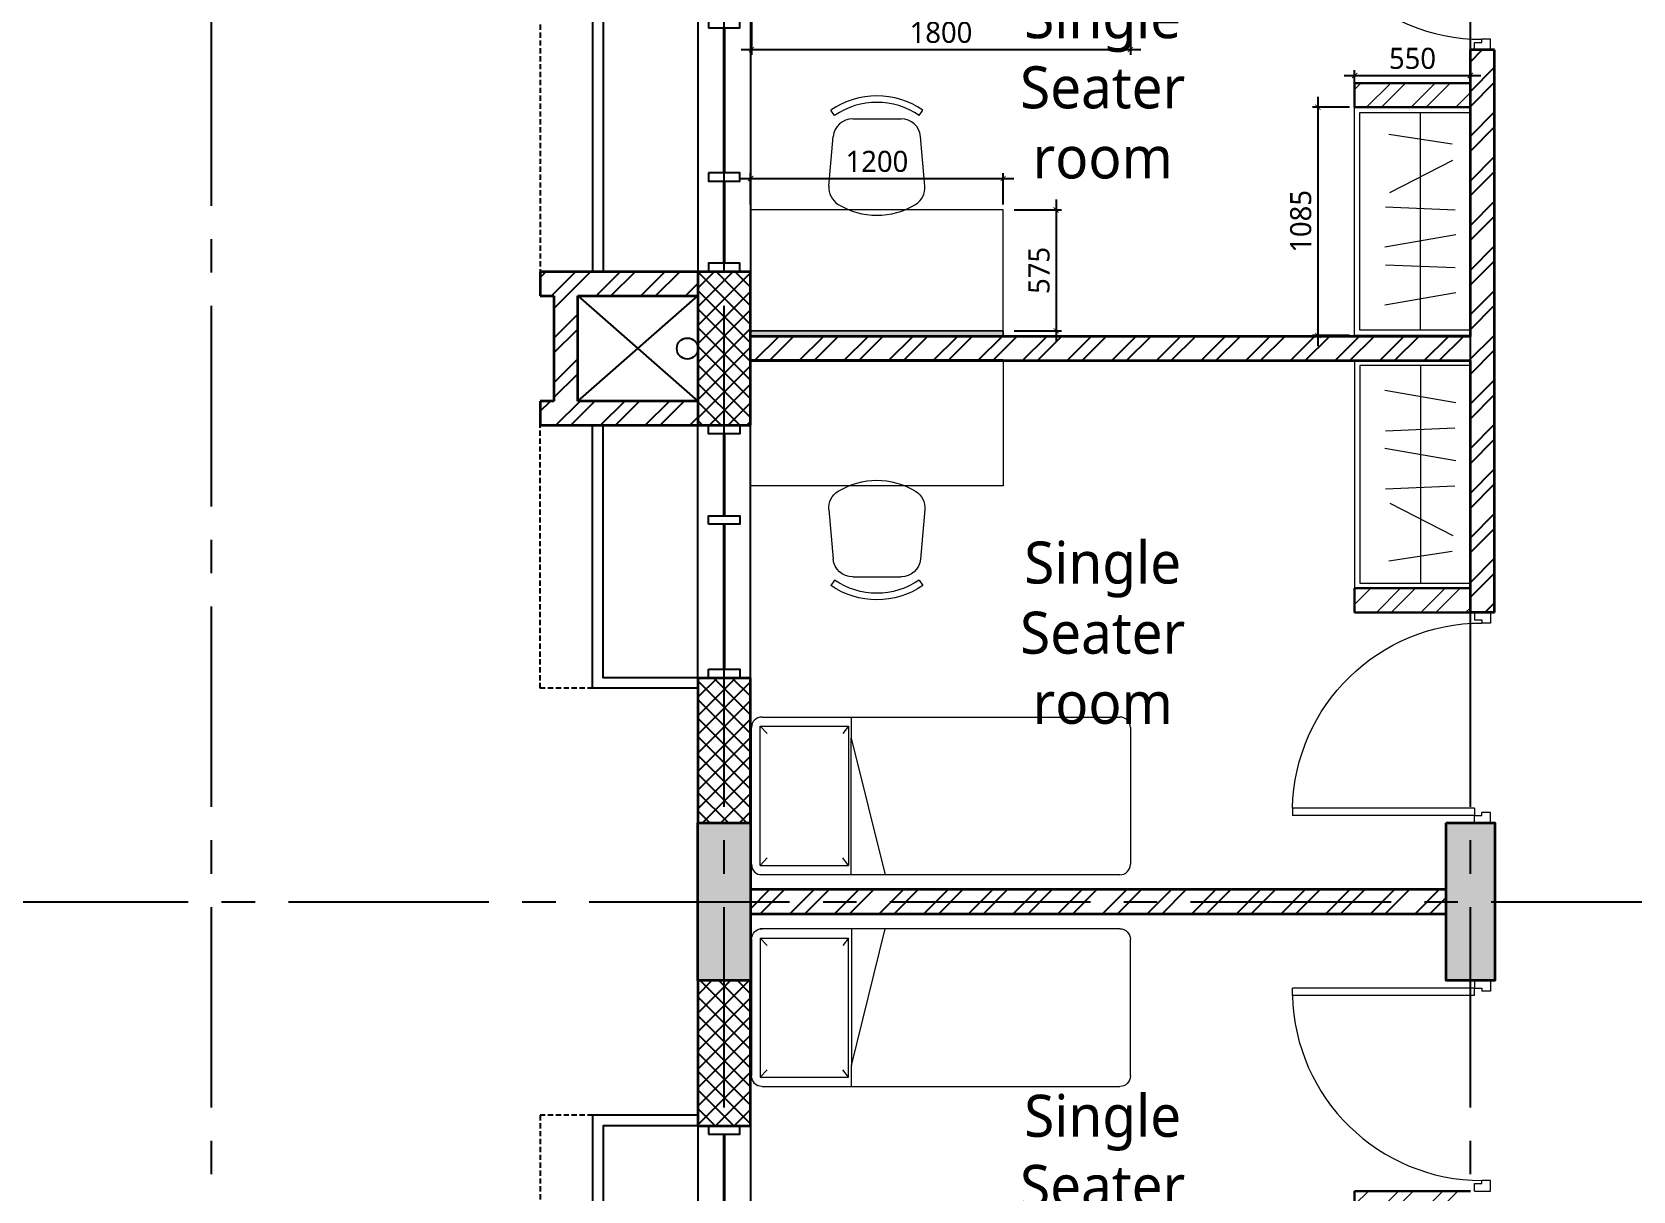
# Model space of a CAD drawing. Header units: millimetres. Extents: x -1107453 to -240403, y -265431 to 143409.
# Drawn here: x -299779 to -292172, y 110728 to 116237 of the extents above; entities that cross this region are included whole.
import ezdxf

# ---------------------------------------------------------------- set-up
doc = ezdxf.new("R2010")
doc.units = ezdxf.units.MM
doc.header["$MEASUREMENT"] = 0
doc.linetypes.add('CENTER2', pattern=[28.575, 19.05, -3.175, 3.175, -3.175])
doc.linetypes.add('HIDDEN', pattern=[0.375, 0.25, -0.125])
for name, color, linetype in [('A-Anno-Grid Lines', 154, 'Continuous'), ('A-Wall Patt', 8, 'Continuous'), ('A-Window', 4, 'Continuous'), ('S-Conc Patt', 9, 'Continuous')]:
    doc.layers.add(name, color=color, linetype=linetype)
for name, color, linetype, lineweight in [('A-Detail Lines', 8, 'Continuous', 25), ('A-Door', 4, 'Continuous', 9), ('A-Wall Sec', 1, 'Continuous', 30), ('column hatch', 12, 'Continuous', 5), ('S-Concrete', 40, 'Continuous', 30), ('S-Reflected Beam', 60, 'Continuous', 25), ('text', 7, 'Continuous', 9), ('Wall HATCH', 8, 'Continuous', 15)]:
    doc.layers.add(name, color=color, linetype=linetype, lineweight=lineweight)
doc.layers.add('frntr', color=32, linetype='Continuous', lineweight=15, true_color=0xbd5e00)
doc.layers.add('I-Furniture', color=7, linetype='Continuous', lineweight=15, true_color=0xc76300)
doc.layers.get('S-Reflected Beam').off()
doc.styles.get("Standard").update_dxf_attribs({"font": 'trebuc.ttf'})
doc.dimstyles.new('IIITD_WD_M @ 100', dxfattribs={"dimscale": 100, "dimtxt": 1, "dimasz": 0.25, "dimexe": 0.25, "dimexo": 0.25, "dimgap": 0.3, "dimtad": 1, "dimdec": 0, "dimrnd": 2.5, "dimzin": 0, "dimdsep": 46, "dimtxsty": 'Standard', "dimblk": 'ARCHTICK', "dimcen": 0.2, "dimdle": 0.5, "dimclrd": 8, "dimclre": 254, "dimadec": 0, "dimazin": 0, "dimtfac": 1, "dimtdec": 0, "dimtofl": 0, "dimtmove": 0, "dimatfit": 0, "dimfxl": 100, "dimtolj": 1, "dimtzin": 0, "dimlwd": -1, "dimlwe": -1, "dimarcsym": 0})

# ---------------------------------------------------------------- blocks, each defined once
blk = doc.blocks.new('ABL_Door_S - 1000 x 2100-11-3 Second Floor Lvl')
at = {"layer": 'A-Door', "color": 5}
for p, q in [((-500, 37.5), (-450, 37.5)), ((-500, -37.5), (-500, 37.5)), ((-450, 37.5), (-450, -2.5)), ((450, 37.5), (450, -2.5)), ((500, 37.5), (450, 37.5)), ((500, -37.5), (500, 37.5)), ((-500, -37.5), (-465, -37.5)), ((-465, -2.5), (-450, -2.5)), ((-465, -37.5), (-465, -2.5)), ((-430, -37.5), (-465, -37.5)), ((465, -2.5), (450, -2.5)), ((465, -37.5), (465, -2.5)), ((500, -37.5), (465, -37.5))]:
    blk.add_line(p, q, dxfattribs=at)
at = {"layer": 'A-Door', "color": 5, "lineweight": 18}
for p, q in [((-465, -37.5), (-465, -902.5)), ((-430, -37.5), (-430, -902.5)), ((-430, -902.5), (-465, -902.5))]:
    blk.add_line(p, q, dxfattribs=at)
at = {"layer": 'A-Door'}
blk.add_arc((-450.4, -2.3), 900.4, 271.2981, 359.98939, dxfattribs=at)
blk = doc.blocks.new('W 1200')
at = {"layer": 'A-Window', "linetype": 'HIDDEN', "ltscale": 100}
for p, q in [((552587.8, 7900.3), (552587.8, 9150.3)), ((552837.8, 7900.3), (552587.8, 7900.3))]:
    blk.add_line(p, q, dxfattribs=at)
at = {"layer": 'A-Window', "color": 2, "lineweight": 40}
for p, q in [((553462.8, 8720.3), (553462.8, 9110.3)), ((553462.8, 7990.3), (553462.8, 8680.3))]:
    blk.add_line(p, q, dxfattribs=at)
at = {"layer": 'A-Window', "color": 5}
for points in [[(553337.8, 7900.3), (552837.8, 7900.3), (552837.8, 9150.3)], [(553337.8, 7950.3), (552887.8, 7950.3), (552887.8, 9150.3)]]:
    blk.add_lwpolyline(points, dxfattribs=at)
at = {"layer": 'A-Window'}
for points in [[(553337.8, 7950.3), (553337.8, 9150.3)], [(553587.8, 7950.3), (553587.8, 9150.3)], [(553387.8, 8680.3), (553387.8, 8720.3), (553537.8, 8720.3), (553537.8, 8680.3), (553387.8, 8680.3)]]:
    blk.add_lwpolyline(points, dxfattribs=at)
for points in [[(553387.8, 9150.3), (553537.8, 9150.3), (553537.8, 9110.3), (553387.8, 9110.3)], [(553387.8, 7990.3), (553537.8, 7990.3), (553537.8, 7950.3), (553387.8, 7950.3)]]:
    blk.add_lwpolyline(points, close=True, dxfattribs=at)
blk = doc.blocks.new('Cols Hostel')
at = {"layer": 'S-Conc Patt'}
h = blk.add_hatch(color=256, dxfattribs=at)
h.paths.add_polyline_path([(626561.7, 5667.7), (626811.7, 5667.7), (626811.7, 5217.7), (626561.7, 5217.7)])
h.paths.add_polyline_path([(626261.7, 5667.7), (626511.7, 5667.7), (626511.7, 5217.7), (626261.7, 5217.7)])
h.paths.add_polyline_path([(610501.4, 6260.5), (610751.4, 6260.5), (610751.4, 5810.5), (610501.4, 5810.5)])
h.paths.add_polyline_path([(633754.6, -13558.9), (633802.3, -13804.3), (633350.7, -13892.1), (633303, -13646.7)])
h.paths.add_polyline_path([(608436.4, -13974.7), (608436.4, -14224.7), (607987.1, -14224.7), (607987.1, -13974.7)])
h.paths.add_polyline_path([(639101.5, 2747.2), (639346.9, 2794.9), (639490, 2058.7), (639244.6, 2011)])
h.paths.add_polyline_path([(640105.1, -2416.2), (640350.5, -2368.5), (640493.6, -3104.7), (640248.2, -3152.4)])
h.paths.add_polyline_path([(631447.2, -4099.1), (631692.6, -4051.4), (631835.7, -4787.6), (631590.3, -4835.3)])
h.paths.add_polyline_path([(630443.5, 1064.3), (630688.9, 1112), (630832, 375.7), (630586.6, 328)])
h.paths.add_polyline_path([(608186.4, 6255.3), (608436.4, 6255.3), (608436.4, 5505.3), (608186.4, 5505.3)])
h.paths.add_polyline_path([(608186.4, 995.3), (608436.4, 995.3), (608436.4, 245.3), (608186.4, 245.3)])
h.paths.add_polyline_path([(608186.4, -4264.7), (608436.4, -4264.7), (608436.4, -5014.7), (608186.4, -5014.7)])
h.paths.add_polyline_path([(599366.4, -4264.7), (599616.4, -4264.7), (599616.4, -5014.7), (599366.4, -5014.7)])
h.paths.add_polyline_path([(599366.4, 995.3), (599616.4, 995.3), (599616.4, 245.3), (599366.4, 245.3)])
h.paths.add_polyline_path([(626561.4, 11102.8), (626811.4, 11102.8), (626811.4, 10352.8), (626561.4, 10352.8)])
h.paths.add_polyline_path([(626561.4, 17050.8), (626811.4, 17050.8), (626811.4, 16300.8), (626561.4, 16300.8)])
h.paths.add_polyline_path([(626561.4, 13870.8), (626811.4, 13870.8), (626811.4, 13120.8), (626561.4, 13120.8)])
h.paths.add_polyline_path([(610451.4, 11170.3), (610201.4, 11170.3), (610201.4, 10420.3), (610451.4, 10420.3)])
h.paths.add_polyline_path([(610451.4, 16300.8), (610201.4, 16300.8), (610201.4, 17050.8), (610451.4, 17050.8)])
h.paths.add_polyline_path([(610451.4, 13120.8), (610201.4, 13120.8), (610201.4, 13870.8), (610451.4, 13870.8)])
h.paths.add_polyline_path([(598411.4, 9225.3), (598661.4, 9225.3), (598661.4, 8475.3), (598411.4, 8475.3)])
h.paths.add_polyline_path([(603651.4, 16800.8), (603651.4, 17050.8), (602901.4, 17050.8), (602901.4, 16800.8)])
h.paths.add_polyline_path([(602901.4, 14630.4), (603151.4, 14630.4), (603151.4, 13880.4), (602901.4, 13880.4)])
h.paths.add_polyline_path([(596931.4, 9225.3), (597181.4, 9225.3), (597181.4, 8475.3), (596931.4, 8475.3)])
h.paths.add_polyline_path([(596931.4, 11170.3), (597181.4, 11170.3), (597181.4, 10420.3), (596931.4, 10420.3)])
h.paths.add_polyline_path([(602901.4, 11170.3), (603151.4, 11170.3), (603151.4, 10420.3), (602901.4, 10420.3)])
h.paths.add_polyline_path([(608436.4, 11170.3), (608186.4, 11170.3), (608186.4, 10420.3), (608436.4, 10420.3)])
h.paths.add_polyline_path([(604651.4, 11170.3), (604881.4, 11170.3), (604881.4, 10420.3), (604651.4, 10420.3)])
h.paths.add_polyline_path([(639550.5, 13200), (639795.9, 13247.7), (639939, 12511.5), (639693.6, 12463.8)])
h.paths.add_polyline_path([(634799.5, 10295.1), (634847.2, 10049.7), (634108.7, 9906.2), (634061, 10151.6)])
h.paths.add_polyline_path([(637666.4, -8396.4), (637892.2, -8352.5), (637979.9, -8804), (637754.2, -8847.9)])
h.paths.add_polyline_path([(636132.6, -13079.8), (636180.3, -13325.2), (635591.3, -13439.7), (635543.6, -13194.3)])
h.paths.add_polyline_path([(603151.4, 9225.3), (603151.4, 8995.3), (602401.4, 8995.3), (602401.4, 9225.3)])
h.paths.add_polyline_path([(642512.5, -9792.3), (642556.4, -10018.1), (642109.7, -10104.9), (642065.9, -9879.2)])
h.paths.add_polyline_path([(638555.9, -10561.4), (638599.7, -10787.2), (638148.2, -10875), (638104.3, -10649.2)])
h.paths.add_polyline_path([(642095.9, -7652.5), (642139.7, -7878.3), (641688.2, -7966.1), (641644.3, -7740.3)])
h.paths.add_polyline_path([(640153.2, -10026.7), (640378.9, -9982.8), (640464.8, -10424.6), (640239, -10468.4)])
h.paths.add_polyline_path([(640117.9, -8037), (640161.8, -8262.8), (639710.2, -8350.6), (639666.3, -8124.8)])
h.paths.add_polyline_path([(603151.4, -11964.7), (603151.4, -12194.7), (602701.4, -12194.7), (602701.4, -11964.7)])
h.paths.add_polyline_path([(603151.4, -10129.7), (602921.4, -10129.7), (602921.4, -9669.7), (603151.4, -9669.7)])
h.paths.add_polyline_path([(599111.4, -11964.7), (599111.4, -12194.7), (598661.4, -12194.7), (598661.4, -11964.7)])
h.paths.add_polyline_path([(599112.1, -9784.7), (599112.1, -10014.7), (598661.4, -10014.7), (598661.4, -9784.7)])
h.paths.add_polyline_path([(600791.4, -11734.7), (601021.4, -11734.7), (601021.4, -12194.7), (600791.4, -12194.7)])
h.paths.add_polyline_path([(601136.4, -9784.7), (601136.4, -10014.7), (600676.4, -10014.7), (600676.4, -9784.7)])
h.paths.add_polyline_path([(634936.9, -3420.8), (635162.6, -3376.9), (635305.7, -4113.1), (635080, -4157)])
h.paths.add_polyline_path([(635631.4, 2072.7), (635857.2, 2116.6), (636000.3, 1380.3), (635774.5, 1336.5)])
h.paths.add_polyline_path([(634717.4, 6774.8), (634673.5, 7000.6), (635409.8, 7143.7), (635453.6, 6917.9)])
h.paths.add_polyline_path([(631991.7, 11730.8), (632217.5, 11774.7), (632360.6, 11038.4), (632134.8, 10994.6)])
h.paths.add_polyline_path([(604651.4, 6255.3), (604881.4, 6255.3), (604881.4, 5505.3), (604651.4, 5505.3)])
h.paths.add_polyline_path([(639083, -12506.4), (639130.8, -12751.9), (638541.1, -12866.5), (638493.4, -12621)])
h.paths.add_polyline_path([(603152.1, -13974.7), (603152.1, -14224.7), (602552.1, -14224.7), (602552.1, -13974.7)])
h.paths.add_polyline_path([(638468.6, 11008.2), (638714, 11055.9), (638856.8, 10319.8), (638611.4, 10272.1)])
h.paths.add_polyline_path([(606267.8, -9784.7), (606267.8, -10034.7), (605667.8, -10034.7), (605667.8, -9784.7)])
h.paths.add_polyline_path([(599161.4, 5765.3), (599161.4, 6015.3), (598411.4, 6015.3), (598411.4, 5765.3)])
h.paths.add_polyline_path([(642896, -11765.3), (642943.7, -12010.7), (642502.6, -12096.4), (642454.9, -11851)])
h.paths.add_polyline_path([(606267.1, -13974.7), (606267.1, -14224.7), (605667.1, -14224.7), (605667.1, -13974.7)])
h.paths.add_polyline_path([(599112.8, -13974.7), (599112.8, -14224.7), (598662.1, -14224.7), (598662.1, -13974.7)])
h.paths.add_polyline_path([(626262.1, 11910.8), (626512.1, 11910.8), (626512.2, 11160.8), (626262.2, 11160.8)])
h.paths.add_polyline_path([(626261.4, 17050.8), (626511.4, 17050.8), (626511.4, 16300.8), (626261.4, 16300.8)])
h.paths.add_polyline_path([(610751.4, 16300.8), (610501.4, 16300.8), (610501.4, 17050.8), (610751.4, 17050.8)])
h.paths.add_polyline_path([(610501.4, 8730.8), (610751.4, 8730.8), (610751.4, 7980.8), (610501.4, 7980.8)])
h.paths.add_polyline_path([(626511.4, 7980.8), (626261.4, 7980.8), (626261.4, 8730.8), (626511.4, 8730.8)])
h.paths.add_polyline_path([(621251.4, 11235.8), (621021.4, 11235.8), (621021.4, 11835.8), (621251.4, 11835.8)])
h.paths.add_polyline_path([(610501.4, 11910.8), (610751.4, 11910.8), (610751.4, 11160.8), (610501.4, 11160.8)])
h.paths.add_polyline_path([(615991.4, 11235.8), (615761.4, 11235.8), (615761.4, 11835.8), (615991.4, 11835.8)])
h.paths.add_polyline_path([(635329.3, -8947.3), (635377, -9192.7), (634788, -9307.2), (634740.3, -9061.8)])
h.paths.add_polyline_path([(633933.2, 1742.6), (634159, 1786.5), (634302.1, 1050.2), (634076.3, 1006.4)])
h.paths.add_polyline_path([(604651.4, 995.3), (604881.4, 995.3), (604881.4, 245.3), (604651.4, 245.3)])
h.paths.add_polyline_path([(604651.4, -4264.7), (604881.4, -4264.7), (604881.4, -5014.7), (604651.4, -5014.7)])
h.paths.add_polyline_path([(626261.4, 13870.8), (626511.4, 13870.8), (626511.4, 13120.8), (626261.4, 13120.8)])
h.paths.add_polyline_path([(621021.4, 13795.8), (621251.4, 13795.8), (621251.4, 13195.8), (621021.4, 13195.8)])
h.paths.add_polyline_path([(615761.4, 13795.8), (615991.4, 13795.8), (615991.4, 13195.8), (615761.4, 13195.8)])
h.paths.add_polyline_path([(610751.4, 13120.8), (610501.4, 13120.8), (610501.4, 13870.8), (610751.4, 13870.8)])
h.paths.add_polyline_path([(633692.1, 12061.3), (633937.5, 12109), (634080.6, 11372.8), (633835.2, 11325.1)])
h.paths.add_polyline_path([(628502, 11052.4), (628747.4, 11100.1), (628890.5, 10363.9), (628645.1, 10316.2)])
h.paths.add_polyline_path([(596931.4, 14630.4), (597181.4, 14630.4), (597181.4, 13880.4), (596931.4, 13880.4)])
h.paths.add_polyline_path([(639921.6, 11290.8), (640167, 11338.5), (640309.8, 10602.4), (640064.4, 10554.7)])
h.paths.add_polyline_path([(638889.6, 16600), (639135, 16647.7), (639278.3, 15911.5), (639032.9, 15863.8)])
h.paths.add_polyline_path([(633031.9, 15457.7), (633277.3, 15505.4), (633420.6, 14769.1), (633175.2, 14721.4)])
h.paths.add_polyline_path([(632948.2, -9410.1), (632995.9, -9655.6), (632544.3, -9743.3), (632496.6, -9497.9)])
h.paths.add_polyline_path([(636635.1, -3090.7), (636860.9, -3046.8), (637004, -3783), (636778.2, -3826.9)])
h.paths.add_polyline_path([(639326.3, 7905), (639374, 7659.6), (638637.8, 7516.5), (638590.1, 7761.9)])
h.paths.add_polyline_path([(632929.6, 6905.9), (633155.3, 6949.8), (633298.4, 6213.6), (633072.7, 6169.7)])
h.paths.add_polyline_path([(629439.9, 6227.6), (629685.3, 6275.3), (629828.4, 5539.1), (629583, 5491.4)])
h.paths.add_polyline_path([(620836.4, 16800.8), (620836.4, 17050.8), (621436.4, 17050.8), (621436.4, 16800.8)])
h.paths.add_polyline_path([(615576.4, 16800.8), (615576.4, 17050.8), (616176.4, 17050.8), (616176.4, 16800.8)])
h.paths.add_polyline_path([(620836.4, 7980.8), (620836.4, 8230.8), (621436.4, 8230.8), (621436.4, 7980.8)])
h.paths.add_polyline_path([(615576.4, 7980.8), (615576.4, 8230.8), (616176.4, 8230.8), (616176.4, 7980.8)])
h.paths.add_polyline_path([(602401.4, 5785.3), (602401.4, 6015.3), (603151.4, 6015.3), (603151.4, 5785.3)])
h.paths.add_polyline_path([(602922.1, 995.3), (603152.1, 995.3), (603152.1, 245.3), (602922.1, 245.3)])
h.paths.add_polyline_path([(608436.4, -9784.7), (608436.4, -10034.7), (607987.1, -10034.7), (607987.1, -9784.7)])
h.paths.add_polyline_path([(602921.4, -4264.7), (603151.4, -4264.7), (603151.4, -5014.7), (602921.4, -5014.7)])
h.paths.add_polyline_path([(632224.6, 16800.8), (632224.6, 17050.8), (632974.6, 17050.8), (632974.6, 16800.8)])
at = {"layer": 'S-Concrete', "lineweight": 35}
blk.add_lwpolyline([(599366.4, 995.3), (599616.4, 995.3), (599616.4, 245.3), (599366.4, 245.3)], close=True, dxfattribs=at)
blk.add_lwpolyline([(602922.1, 995.3), (603152.1, 995.3), (603152.1, 245.3), (602922.1, 245.3), (602922.1, 995.3)], dxfattribs=at)
blk = doc.blocks.new('A$C0E3E786B')
at = {"layer": 'I-Furniture', "ltscale": 0.1}
for p, q in [((-1905.3, 916.1), (-205.3, 916.1)), ((-1480.9, 916.1), (-1480.9, 816.1)), ((-1955.3, 215.9), (-1955.3, 866.1)), ((-1914.7, 872.2), (-1880.9, 837.4)), ((-1914.7, 872.2), (-1494.7, 872.2)), ((-1914.7, 210.9), (-1914.7, 872.2)), ((-1494.7, 872.2), (-1520.9, 837.4)), ((-1494.7, 872.2), (-1494.7, 210.9)), ((-155.3, 866.1), (-155.3, 215.9)), ((-1480.9, 165.9), (-1480.9, 816.1)), ((-1480.9, 816.1), (-1320.3, 165.9)), ((-1914.7, 210.9), (-1880.9, 246.1)), ((-1494.7, 210.9), (-1520.9, 246.1)), ((-1914.7, 210.9), (-1494.7, 210.9)), ((-1914.7, 165.9), (-1914.7, 166.8)), ((-205.3, 165.9), (-1914.7, 165.9))]:
    blk.add_line(p, q, dxfattribs=at)
for centre, start, end in [((-1905.3, 866.1), 90, 180), ((-205.3, 866.1), 0, 90), ((-1905.3, 215.9), 180, 270), ((-205.3, 215.9), 270, 0)]:
    blk.add_arc(centre, 50, start, end, dxfattribs=at)
blk = doc.blocks.new('A$C30AF02BA')
at = {"layer": 'I-Furniture', "color": 9, "ltscale": 0.1, "true_color": 0xbababa}
for p, q in [((-224, 28.2), (-224, 1063.2)), ((-72.9, 913), (-373.9, 958.5)), ((-368.7, 683.5), (-70.4, 836.6)), ((-390.3, 615.3), (-59.7, 601.4)), ((-55.4, 482.2), (-392.7, 422.8)), ((-390.3, 339.9), (-59.7, 326)), ((-55.4, 206.8), (-392.7, 147.4))]:
    blk.add_line(p, q, dxfattribs=at)
at = {"layer": 'I-Furniture', "ltscale": 0.1}
blk.add_lwpolyline([(-536.5, 3.2), (-536.5, 1088.2), (13.5, 1088.2), (13.5, 3.2)], close=True, dxfattribs=at)
blk.add_lwpolyline([(13.5, 28.2), (-511.5, 28.2), (-511.5, 1063.2), (13.5, 1063.2)], dxfattribs=at)
blk = doc.blocks.new('chair1')
at = {"layer": 'I-Furniture'}
for p, q in [((-319.6, 227.7), (-84.3, 207.2)), ((16, 201.2), (41.5, 218.7)), ((0.5, 114.7), (0.5, -114.7)), ((-319.6, -227.7), (-84.3, -207.2)), ((16, -201.2), (41.5, -218.7))]:
    blk.add_line(p, q, dxfattribs=at)
for centre, radius, start, end in [((-107.8, 0), 350.9, 148.40697, 211.59303), ((-327.6, 135.2), 92.9, 85.03026, 148.40697), ((-92.4, 114.7), 92.9, 0, 85.03026), ((-278.1, 0), 356.3, 325.61966, 34.38034), ((-278.1, 0), 387.3, 325.61966, 34.38034), ((-92.4, -114.7), 92.9, 274.96974, 0), ((-327.6, -135.2), 92.9, 211.59303, 274.96974)]:
    blk.add_arc(centre, radius, start, end, dxfattribs=at)
blk = doc.blocks.new('RRRR')
at = {"layer": 'Wall HATCH'}
h = blk.add_hatch(dxfattribs=at)
h.set_pattern_fill('ANSI32', color=256, scale=400, angle=360, style=0)
h.paths.add_polyline_path([(-87944.3, 22553.3), (-88494.3, 22553.3), (-88494.3, 22668.3), (-87944.3, 22668.3)])
at = {"layer": 'A-Wall Sec'}
for p, q in [((-87944.3, 22668.3), (-88494.3, 22668.3)), ((-88494.3, 22553.3), (-88494.3, 22668.3)), ((-87944.3, 22553.3), (-88494.3, 22553.3))]:
    blk.add_line(p, q, dxfattribs=at)
at = {"layer": 'I-Furniture', "ltscale": 0.1}
blk.add_lwpolyline([(-91363.9, 23756.3), (-90163.9, 23756.3), (-90163.9, 23156.3), (-91363.9, 23156.3)], close=True, dxfattribs=at)
at = {"layer": 'I-Furniture', "xscale": -1, "rotation": 180}
blk.add_blockref('A$C30AF02BA', (-87957.8, 23756.5), dxfattribs=at)
at = {"layer": 'I-Furniture', "ltscale": 0.1, "xscale": -1, "rotation": 90}
blk.add_blockref('chair1', (-90763.9, 22723.2), dxfattribs=at)
at = {"layer": 'I-Furniture'}
blk.add_blockref('A$C0E3E786B', (-89404.3, 21140.4), dxfattribs=at)
blk = doc.blocks.new('A$C4AD23F1D')
at = {"layer": 'I-Furniture', "true_color": 0xff4dff}
blk.add_hatch(color=211, dxfattribs=at).paths.add_polyline_path([(0, 25), (0, 0), (1200, 0), (1200, 25)])
at = {"layer": 'frntr', "color": 203, "true_color": 0xb63cc3}
blk.add_lwpolyline([(0, 0), (1200, 0), (1200, 25), (0, 25)], close=True, dxfattribs=at)
blk = doc.blocks.new('sss')
at = {"layer": 'Wall HATCH'}
h = blk.add_hatch(dxfattribs=at)
h.set_pattern_fill('ANSI32', color=256, scale=400, angle=360, style=0)
h.set_pattern_definition([(45, (12972.95, 6724.33), (-106.06602, 106.06602), []), (45, (13043.66, 6724.33), (-106.06602, 106.06602), [])])
h.paths.add_polyline_path([(-74971.4, 29277.6), (-75521.4, 29277.6), (-75521.4, 29392.6), (-74971.4, 29392.6)])
at = {"layer": 'A-Wall Sec'}
for p, q in [((-74971.4, 29392.6), (-75521.4, 29392.6)), ((-75521.4, 29277.6), (-75521.4, 29392.6)), ((-74971.4, 29277.6), (-75521.4, 29277.6))]:
    blk.add_line(p, q, dxfattribs=at)
at = {"layer": 'frntr', "color": 203, "true_color": 0xb63cc3}
blk.add_lwpolyline([(-78391, 28189.6), (-77191, 28189.6), (-77191, 28214.6), (-78391, 28214.6)], close=True, dxfattribs=at)
at = {"layer": 'I-Furniture', "ltscale": 0.1}
blk.add_lwpolyline([(-78391, 28189.6), (-77191, 28189.6), (-77191, 28789.6), (-78391, 28789.6)], close=True, dxfattribs=at)
at = {"layer": 'I-Furniture', "extrusion": (0, 0, -1), "zscale": -1, "rotation": 180}
blk.add_blockref('A$C0E3E786B', (76431.4, 30805.5), dxfattribs=at)
at = {"layer": 'I-Furniture', "ltscale": 0.1, "rotation": 90}
blk.add_blockref('chair1', (-77791, 29222.7), dxfattribs=at)
at = {"layer": 'I-Furniture'}
blk.add_blockref('A$C30AF02BA', (-74984.8, 28189.4), dxfattribs=at)
at = {"layer": 'I-Furniture', "color": 32, "true_color": 0xd67c2e, "xscale": -1, "rotation": 180}
blk.add_blockref('A$C4AD23F1D', (-78391, 28214.6), dxfattribs=at)
blk = doc.blocks.new('Grid Girls Hostel')
at = {"layer": 'A-Anno-Grid Lines', "linetype": 'CENTER2', "ltscale": 50}
for p, q in [((509211, -13007.2), (509211, 21502.3)), ((515191, -13007.2), (515191, 21502.3)), ((511646, -13007.2), (511646, 9546.2)), ((506718.2, 3686.8), (521493.2, 3686.8))]:
    blk.add_line(p, q, dxfattribs=at)
blk = doc.blocks.new('_ArchTick')
at = {"color": 0, "linetype": 'ByBlock', "const_width": 0.15}
blk.add_lwpolyline([(-0.5, -0.5), (0.5, 0.5)], dxfattribs=at)
blk = doc.blocks.new('*D1073')
at = {"layer": 'A-Detail Lines', "color": 254, "transparency": 16777216}
for p, q in [((-296360.1, 116354.1), (-296360.1, 116129.1)), ((-294560.1, 116354.1), (-294560.1, 116129.1))]:
    blk.add_line(p, q, dxfattribs=at)
at = {"layer": 'A-Detail Lines', "color": 8, "transparency": 16777216}
blk.add_line((-296410.1, 116154.1), (-294510.1, 116154.1), dxfattribs=at)
at = {"layer": 'A-Detail Lines', "color": 8, "transparency": 16777216, "xscale": 25, "yscale": 25, "zscale": 25, "rotation": 180}
blk.add_blockref('_ArchTick', (-296360.1, 116154.1), dxfattribs=at)
at = {"layer": 'A-Detail Lines', "color": 8, "transparency": 16777216, "xscale": 25, "yscale": 25, "zscale": 25}
blk.add_blockref('_ArchTick', (-294560.1, 116154.1), dxfattribs=at)
at = {"layer": 'A-Detail Lines', "color": 0, "transparency": 16777216, "insert": (-295460.1, 116235), "char_height": 100, "attachment_point": 5}
blk.add_mtext('\\A1;1800', dxfattribs=at)
blk = doc.blocks.new('*D1075')
at = {"layer": 'A-Detail Lines', "color": 8, "transparency": 16777216}
blk.add_line((-296414.4, 115540.8), (-295114.4, 115540.8), dxfattribs=at)
at = {"layer": 'A-Detail Lines', "color": 254, "transparency": 16777216}
for p, q in [((-296364.4, 115416.5), (-296364.4, 115565.8)), ((-295164.4, 115416.5), (-295164.4, 115565.8))]:
    blk.add_line(p, q, dxfattribs=at)
at = {"layer": 'A-Detail Lines', "color": 8, "transparency": 16777216, "xscale": 25, "yscale": 25, "zscale": 25, "rotation": 180}
blk.add_blockref('_ArchTick', (-296364.4, 115540.8), dxfattribs=at)
at = {"layer": 'A-Detail Lines', "color": 8, "transparency": 16777216, "xscale": 25, "yscale": 25, "zscale": 25}
blk.add_blockref('_ArchTick', (-295164.4, 115540.8), dxfattribs=at)
at = {"layer": 'A-Detail Lines', "color": 0, "transparency": 16777216, "insert": (-295764.4, 115621.7), "char_height": 100, "attachment_point": 5}
blk.add_mtext('\\A1;1200', dxfattribs=at)
blk = doc.blocks.new('*D1076')
at = {"layer": 'A-Detail Lines', "color": 254, "transparency": 16777216}
for p, q in [((-295113.1, 115391.5), (-294888.1, 115391.5)), ((-295113.1, 114816.5), (-294888.1, 114816.5))]:
    blk.add_line(p, q, dxfattribs=at)
at = {"layer": 'A-Detail Lines', "color": 8, "transparency": 16777216}
blk.add_line((-294913.1, 115441.5), (-294913.1, 114766.5), dxfattribs=at)
at = {"layer": 'A-Detail Lines', "color": 8, "transparency": 16777216, "xscale": 25, "yscale": 25, "zscale": 25}
for p, rotation in [((-294913.1, 115391.5), 90), ((-294913.1, 114816.5), 270)]:
    blk.add_blockref('_ArchTick', p, dxfattribs=dict(at, rotation=rotation))
at = {"layer": 'A-Detail Lines', "color": 0, "transparency": 16777216, "insert": (-294993.8, 115104), "char_height": 100, "attachment_point": 5, "rotation": 90}
blk.add_mtext('\\A1;575', dxfattribs=at)
blk = doc.blocks.new('*D1077')
at = {"layer": 'A-Detail Lines', "color": 8, "transparency": 16777216}
blk.add_line((-293544.8, 116030.5), (-292895.1, 116030.5), dxfattribs=at)
at = {"layer": 'A-Detail Lines', "color": 254, "transparency": 16777216}
for p, q in [((-293494.8, 115904.5), (-293494.8, 116055.5)), ((-292945.1, 115904.5), (-292945.1, 116055.5))]:
    blk.add_line(p, q, dxfattribs=at)
at = {"layer": 'A-Detail Lines', "color": 8, "transparency": 16777216, "xscale": 25, "yscale": 25, "zscale": 25, "rotation": 180}
blk.add_blockref('_ArchTick', (-293494.8, 116030.5), dxfattribs=at)
at = {"layer": 'A-Detail Lines', "color": 8, "transparency": 16777216, "xscale": 25, "yscale": 25, "zscale": 25}
blk.add_blockref('_ArchTick', (-292945.1, 116030.5), dxfattribs=at)
at = {"layer": 'A-Detail Lines', "color": 0, "transparency": 16777216, "insert": (-293219.9, 116111.4), "char_height": 100, "attachment_point": 5}
blk.add_mtext('\\A1;550', dxfattribs=at)
blk = doc.blocks.new('*D1078')
at = {"layer": 'A-Detail Lines', "color": 8, "transparency": 16777216}
blk.add_line((-293669.6, 115929.5), (-293669.6, 114744.5), dxfattribs=at)
at = {"layer": 'A-Detail Lines', "color": 254, "transparency": 16777216}
for p, q in [((-293519.8, 115879.5), (-293694.6, 115879.5)), ((-293519.8, 114794.5), (-293694.6, 114794.5))]:
    blk.add_line(p, q, dxfattribs=at)
at = {"layer": 'A-Detail Lines', "color": 8, "transparency": 16777216, "xscale": 25, "yscale": 25, "zscale": 25}
for p, rotation in [((-293669.6, 115879.5), 90), ((-293669.6, 114794.5), 270)]:
    blk.add_blockref('_ArchTick', p, dxfattribs=dict(at, rotation=rotation))
at = {"layer": 'A-Detail Lines', "color": 0, "transparency": 16777216, "insert": (-293750.5, 115337), "char_height": 100, "attachment_point": 5, "rotation": 90}
blk.add_mtext('\\A1;1085', dxfattribs=at)

msp = doc.modelspace()

# ---------------------------------------------------------------- hatches: boundary and pattern name
at = {"layer": 'A-Wall Patt'}
h = msp.add_hatch(dxfattribs=at)
h.set_pattern_fill('ANSI32', color=256, scale=400, angle=360, style=0)
h.set_pattern_definition([(45, (-808153.99, 231626.15), (-106.066017, 106.066017), []), (45, (-808083.28, 231626.15), (-106.066017, 106.066017), [])])
h.paths.add_polyline_path([(-296615.8, 114482.6), (-297185.8, 114482.6), (-297185.8, 114982.6), (-296615.8, 114982.6)], flags=16)
h.paths.add_polyline_path([(-296615.1, 114367.6), (-296615.1, 115097.6), (-297365.8, 115097.6), (-297365.8, 114982.6), (-297300.8, 114982.6), (-297300.8, 114482.6), (-297365.8, 114482.6), (-297365.8, 114367.6)])
h.paths.add_polyline_path([(-292945.1, 113477.6), (-292830.1, 113477.6), (-292830.1, 116152.6), (-292945.1, 116152.6), (-292945.1, 114790.1), (-296365.1, 114790.1), (-296365.1, 114675.1), (-292945.1, 114675.1)])
h = msp.add_hatch(dxfattribs=at)
h.set_pattern_fill('ANSI37', color=256, scale=500, style=0)
h.set_pattern_definition([(45, (-563.64, 4396.156), (-44.194174, 44.194174), []), (135, (-563.64, 4396.156), (-44.194174, -44.194174), [])])
h.paths.add_polyline_path([(-296365.1, 115097.6), (-296615.1, 115097.6), (-296615.1, 114367.6), (-296365.1, 114367.6)])
h.paths.add_polyline_path([(-296365.1, 112477.6), (-296365.1, 113167.6), (-296615.1, 113167.6), (-296615.1, 112477.6)])
h.paths.add_polyline_path([(-296365.1, 111727.6), (-296615.1, 111727.6), (-296615.1, 111037.6), (-296565.1, 111037.6), (-296565.1, 111037.6), (-296415.1, 111037.6), (-296415.1, 111037.6), (-296365.1, 111037.6), (-296365.1, 111037.6)])
h.paths.add_polyline_path([(-296365.1, 109837.6), (-296615.1, 109837.6), (-296615.1, 109107.6), (-296365.1, 109107.6)])
h = msp.add_hatch(dxfattribs=at)
h.set_pattern_fill('ANSI32', color=256, scale=400, angle=360, style=0)
h.set_pattern_definition([(45, (-563.64, 4396.16), (-106.06602, 106.06602), []), (45, (-492.93, 4396.16), (-106.06602, 106.06602), [])])
h.paths.add_polyline_path([(-293060.1, 112160.1), (-296365.8, 112160.1), (-296365.8, 112045.1), (-293060.1, 112045.1)])

# ---------------------------------------------------------------- linework, layer by layer
at = {"layer": 'A-Detail Lines', "ltscale": 15}
for p, q in [((-297185.1, 114982.6), (-296615.1, 114482.6)), ((-297185.1, 114482.6), (-296615.1, 114982.6))]:
    msp.add_line(p, q, dxfattribs=at)
at = {"layer": 'A-Detail Lines'}
msp.add_circle((-296665.1, 114732.6), 50, dxfattribs=at)
at = {"layer": 'A-Wall Sec', "lineweight": 35}
for p, q in [((-292945.1, 114790.1), (-292945.1, 116152.6)), ((-292830.1, 116152.6), (-292945.1, 116152.6)), ((-292830.1, 113477.6), (-292830.1, 116152.6)), ((-296365.1, 115097.6), (-297365.1, 115097.6)), ((-297365.1, 115097.6), (-297365.1, 114982.6)), ((-296615.1, 115097.6), (-296615.1, 114367.6)), ((-296365.1, 114367.6), (-296365.1, 115097.6)), ((-297365.1, 114982.6), (-297300.1, 114982.6)), ((-297300.1, 114982.6), (-297300.1, 114482.6)), ((-297185.1, 114982.6), (-296615.1, 114982.6)), ((-297185.1, 114482.6), (-297185.1, 114982.6)), ((-292945.1, 114790.1), (-296365.1, 114790.1)), ((-296365.1, 114675.1), (-292945.1, 114675.1)), ((-292945.1, 113477.6), (-292945.1, 114675.1)), ((-297300.1, 114482.6), (-297365.1, 114482.6)), ((-297365.1, 114482.6), (-297365.1, 114367.6)), ((-296615.1, 114482.6), (-297185.1, 114482.6)), ((-297365.1, 114367.6), (-296365.1, 114367.6)), ((-292830.1, 113477.6), (-292945.1, 113477.6)), ((-296615.1, 113167.6), (-296615.1, 112477.6)), ((-296615.1, 113167.6), (-296365.1, 113167.6)), ((-296365.1, 112477.6), (-296365.1, 113167.6)), ((-293060.1, 112160.1), (-296365.1, 112160.1)), ((-296365.1, 112045.1), (-293060.1, 112045.1)), ((-296615.1, 111727.6), (-296615.1, 111037.6)), ((-296365.1, 111037.6), (-296365.1, 111727.6)), ((-296615.1, 111037.6), (-296365.1, 111037.6))]:
    msp.add_line(p, q, dxfattribs=at)

# ---------------------------------------------------------------- block references
for name, p in [('sss', (-217973.4, 86601.9)), ('RRRR', (-205000.8, 90924.3)), ('sss', (-217973.4, 81335))]:
    msp.add_blockref(name, p)
at = {"layer": 'A-Door', "rotation": 270}
for p in [(-292887.6, 116652.6), (-292887.6, 111227.6)]:
    msp.add_blockref('ABL_Door_S - 1000 x 2100-11-3 Second Floor Lvl', p, dxfattribs=at)
at = {"layer": 'A-Door', "xscale": -1, "rotation": 270}
msp.add_blockref('ABL_Door_S - 1000 x 2100-11-3 Second Floor Lvl', (-292887.6, 112977.6), dxfattribs=at)
at = {"layer": 'column hatch', "xscale": -1, "rotation": 180.0000000016676}
for p in [(-849952.9, 124247.9), (-849952.9, 118987.9)]:
    msp.add_blockref('W 1200', p, dxfattribs=at)
at = {"layer": 'column hatch', "rotation": 359.9999999983326}
msp.add_blockref('W 1200', (-849952.9, 105217.3), dxfattribs=at)
at = {"layer": 'S-Concrete'}
msp.add_blockref('Grid Girls Hostel', (-808136.1, 108415.8), dxfattribs=at)
at = {"layer": 'S-Reflected Beam'}
msp.add_blockref('Cols Hostel', (-895981.5, 111482.3), dxfattribs=at)

# ---------------------------------------------------------------- texts
at = {"layer": 'text', "lineweight": 35, "char_height": 200, "width": 1506.419, "attachment_point": 5}
for insert in [(-294691.9, 115972.9), (-294691.9, 113380.4), (-294691.9, 110750.4)]:
    msp.add_mtext('Single Seater room', dxfattribs=dict(at, insert=insert))

# ---------------------------------------------------------------- dimensions: what is measured, and where the dimension line sits
at = {"layer": 'A-Detail Lines'}
for base, p1, p2, picture, middle in [((-294560.1, 116154.1), (-296360.1, 116866.4), (-294560.1, 116866.4), '*D1073', (-295460.1, 116235)), ((-292945.1, 116030.5), (-293494.8, 115879.5), (-292945.1, 115879.5), '*D1077', (-293219.9, 116111.4)), ((-295164.4, 115540.8), (-296364.4, 115391.5), (-295164.4, 115391.5), '*D1075', (-295764.4, 115621.7))]:
    dim = msp.add_linear_dim(base=base, p1=p1, p2=p2, dimstyle='IIITD_WD_M @ 100', override={"dimfxl": 2, "dimfxlon": 1, "dimarcsym": 1}, dxfattribs=at)
    dim.commit()
    dim.dimension.update_dxf_attribs({"geometry": picture, "text_midpoint": middle})
for base, p1, p2, picture, middle in [((-293669.6, 114794.5), (-293494.8, 115879.5), (-293494.8, 114794.5), '*D1078', (-293750.5, 115337)), ((-294913.1, 114816.5), (-295164.4, 115391.5), (-295164.4, 114816.5), '*D1076', (-294993.8, 115104))]:
    dim = msp.add_linear_dim(base=base, p1=p1, p2=p2, angle=90, dimstyle='IIITD_WD_M @ 100', override={"dimfxl": 2, "dimfxlon": 1, "dimarcsym": 1}, dxfattribs=at)
    dim.commit()
    dim.dimension.update_dxf_attribs({"geometry": picture, "text_midpoint": middle})

doc.saveas('drawing.dxf')
